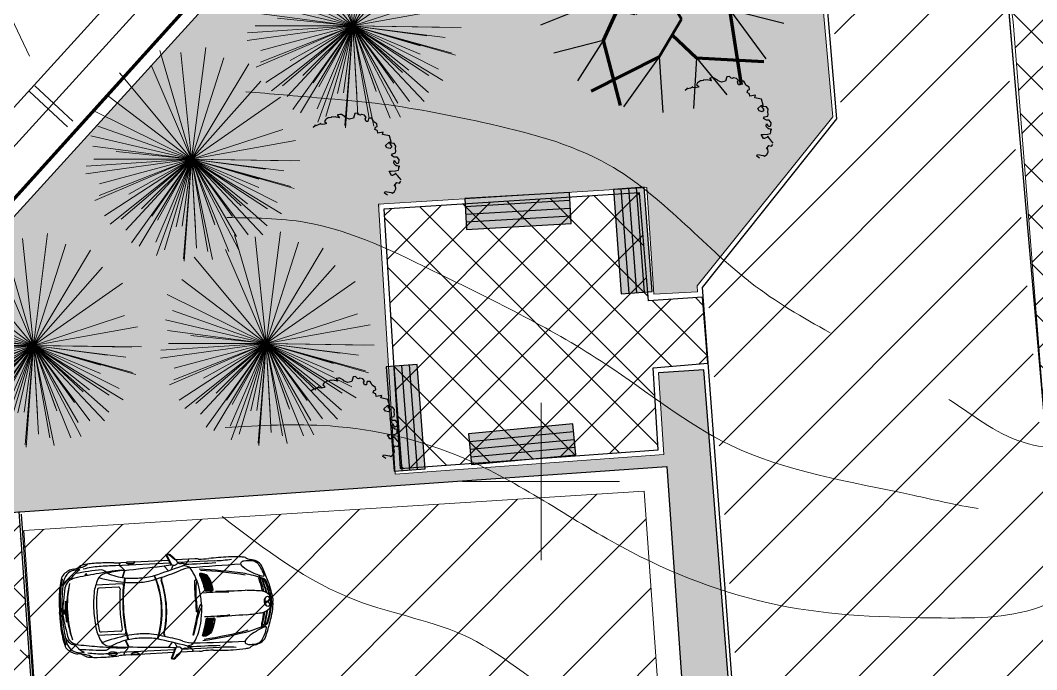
# Model space of a CAD drawing. Header units: millimetres. Extents: x 5637 to 6048, y 3385 to 3927.
# Drawn here: x 5656.42 to 5675.84, y 3682.66 to 3695.05 of the extents above; entities that cross this region are included whole.
import ezdxf

# ---------------------------------------------------------------- set-up
doc = ezdxf.new("R2010")
doc.units = ezdxf.units.MM
for name, color, linetype, lineweight in [('3', 250, 'Continuous', 30), ('fences', 224, 'ограждение1', 80), ('ground 1', 7, 'Continuous', 30), ('hatch', 253, 'Continuous', 13), ('road', 19, 'Continuous', 30), ('trees new', 7, 'Continuous', 20)]:
    doc.layers.add(name, color=color, linetype=linetype, lineweight=lineweight)
for name, color, linetype in [('benches', 250, 'Continuous'), ('Contour Lines', 253, 'Continuous'), ('net', 250, 'Continuous')]:
    doc.layers.add(name, color=color, linetype=linetype)
doc.layers.add('dr', color=7, linetype='Continuous', lineweight=30, true_color=0x424d8a)
doc.layers.add('plants1', color=7, linetype='Continuous', true_color=0x89ee5d)
doc.styles.get("Standard").update_dxf_attribs({"font": 'arial.ttf'})
doc.linetypes.add('ограждение1', pattern='A,0.25,-0.1,[133,ltypeshp.shx,S=0.1,R=0,X=-0.1,Y=0],-0.1,1', length=1.45)
pattern_1 = [(45, (2816.3681, -1263.7476), (-0.265165043, 0.265165043), []), (135, (2816.3681, -1263.7476), (-0.79549513, 0.265165043), [0.9375, -0.5625])]
pattern_2 = [(45, (2816.3681, -1263.7476), (-0.70710678, 0.70710678), [])]
pattern_3 = [(45, (2816.3681, -1263.7476), (-0.44194174, 0.44194174), []), (135, (2816.3681, -1263.7476), (-0.44194174, -0.44194174), [])]

# ---------------------------------------------------------------- blocks, each defined once
blk = doc.blocks.new('net')
at = {"layer": 'ground 1', "color": 3, "lineweight": 15}
for p, q in [((0, 3), (0, -3)), ((0, 0), (-3, 0)), ((0, 0), (3, 0))]:
    blk.add_line(p, q, dxfattribs=at)
blk = doc.blocks.new('653')
at = {"layer": 'trees new', "color": 94, "lineweight": 30, "true_color": 0x0cac0c}
for p, q in [((2858.471, 5036.834), (2858.463, 5037.807)), ((2859.348, 5037.145), (2859.301, 5037.904)), ((2859.348, 5037.145), (2859.861, 5037.77)), ((2858.471, 5036.834), (2857.901, 5037.514)), ((2859.822, 5036.783), (2860.293, 5037.535)), ((2857.98, 5036.495), (2857.544, 5037.175)), ((2859.822, 5036.783), (2860.746, 5037.091)), ((2857.98, 5036.495), (2857.244, 5036.685)), ((2860.39, 5036.045), (2861.097, 5036.324)), ((2860.39, 5036.045), (2861.142, 5035.751)), ((2858.005, 5035.564), (2857.077, 5035.858)), ((2858.005, 5035.564), (2857.182, 5035.232)), ((2860.192, 5035.482), (2860.77, 5034.699)), ((2860.192, 5035.482), (2861.052, 5035.267)), ((2858.176, 5034.993), (2857.394, 5034.788)), ((2858.176, 5034.993), (2857.768, 5034.351)), ((2859.068, 5034.729), (2858.503, 5033.937)), ((2859.068, 5034.729), (2859.13, 5033.844)), ((2859.665, 5034.714), (2859.618, 5033.908)), ((2859.665, 5034.714), (2860.149, 5034.128))]:
    blk.add_line(p, q, dxfattribs=at)
at = {"layer": 'trees new', "color": 94, "lineweight": 70, "true_color": 0x0cac0c}
for p, q in [((2858.471, 5036.834), (2859.027, 5037.911)), ((2859.348, 5037.145), (2858.517, 5037.824)), ((2859.449, 5036.621), (2859.348, 5037.145)), ((2860.39, 5036.045), (2860.778, 5037.045)), ((2858.538, 5036.138), (2858.471, 5036.834)), ((2859.822, 5036.783), (2861.019, 5036.587)), ((2857.98, 5036.495), (2857.077, 5035.914)), ((2858.51, 5036.429), (2857.98, 5036.495)), ((2859.112, 5035.878), (2859.181, 5036.505)), ((2858.005, 5035.564), (2857.152, 5036.426)), ((2859.112, 5035.878), (2858.538, 5036.138)), ((2859.729, 5036.006), (2860.192, 5035.482)), ((2859.922, 5035.787), (2860.39, 5036.045)), ((2859.112, 5035.878), (2858.688, 5035.413)), ((2858.688, 5035.413), (2858.005, 5035.564)), ((2858.402, 5035.476), (2858.176, 5034.993)), ((2860.192, 5035.482), (2860.375, 5034.284)), ((2859.275, 5035.079), (2859.665, 5034.714)), ((2858.176, 5034.993), (2858.449, 5033.955)), ((2859.068, 5034.729), (2857.985, 5034.184)), ((2859.665, 5034.714), (2860.737, 5034.654))]:
    blk.add_line(p, q, dxfattribs=at)
at = {"layer": 'trees new', "color": 94, "lineweight": 50, "true_color": 0x0cac0c}
for p, q in [((2859.181, 5036.505), (2859.822, 5036.783)), ((2859.112, 5035.878), (2859.729, 5036.006)), ((2859.112, 5035.878), (2859.424, 5035.331)), ((2859.424, 5035.331), (2859.068, 5034.729))]:
    blk.add_line(p, q, dxfattribs=at)
at = {"layer": 'trees new', "color": 94, "lineweight": 30, "true_color": 0x0cac0c}
blk.add_point((2859.112, 5035.878), dxfattribs=at)
blk = doc.blocks.new('LCCNDP03')
at = {"color": 0}
for p in [(-0.0942, 0.5129), (0.1198, 0.4961), (0.0008, 0.49), (-0.2952, 0.4376), (-0.1995, 0.457), (0.1962, 0.4352), (0.3067, 0.3904), (-0.3153, 0.3611), (-0.4456, 0.2845), (0.3595, 0.2487), (0.4314, 0.2157), (-0.4706, 0.1679), (0.4765, 0.1311), (0.4339, 0.1181), (-0.5172, 0.0821), (0.4194, 0.065), (0.3339, 0.0487), (-0.4715, 0.0176), (0.4706, 0.0046), (-0.4906, -0.0341), (-0.4713, -0.1762), (-0.4677, -0.0781), (-0.4628, -0.2111), (-0.446, -0.1349), (-0.3883, -0.2377), (-0.3873, -0.3189), (-0.3743, -0.291), (-0.357, -0.0707), (-0.3234, -0.3743), (-0.2864, -0.4035), (-0.2446, -0.367), (-0.2439, -0.2444), (-0.2094, -0.4093), (-0.1672, -0.2944), (-0.1671, -0.4591), (-0.128, -0.4633), (-0.1109, -0.312), (-0.0802, -0.3228), (-0.0597, -0.4233), (-0.0375, -0.4819), (-0.0099, -0.4468), (0.488, 0), (0.3186, -0.0048), (0.0382, -0.317), (0.1755, -0.2585), (0.1867, -0.3966), (0.1317, -0.3963), (0.0867, -0.4614), (0.2752, -0.1475), (0.3437, -0.2679), (0.2937, -0.2909), (0.2804, -0.3689), (0.4316, -0.0849), (0.396, -0.1269), (0.4169, -0.2032), (0.0112, -0.3278), (0.1007, -0.3089), (0.1824, -0.2675), (0.0936, -0.4704), (0.2505, -0.2064), (0.2172, -0.4253), (0.3005, -0.1297), (0.325, -0.3498), (0.329, -0.0427), (0.4096, -0.2489), (0.4652, -0.1296)]:
    blk.add_line(p, (-0.009, -0.0059), dxfattribs=at)
at = {"color": 0, "flags": 1}
for tag, p in [('SIZE', (0, 0)), ('ITEM', (0, -0.0701))]:
    blk.add_attdef(tag, p, '', height=0.0409, dxfattribs=at)
blk = doc.blocks.new('695')
at = {"layer": 'plants1'}
h = blk.add_hatch(color=256, dxfattribs=at)
h.set_gradient(color1=(75, 160, 114), color2=(211, 49, 119), rotation=225, name='INVHEMISPHERICAL')
h.paths.add_polyline_path([(2594.806, 4785.635), (2594.839, 4785.591), (2594.883, 4785.547), (2594.949, 4785.569), (2594.96, 4785.668), (2594.894, 4785.745), (2594.806, 4785.745), (2594.718, 4785.8), (2594.751, 4785.855), (2594.85, 4785.877), (2594.861, 4785.932), (2594.85, 4786.02), (2594.861, 4786.097), (2594.806, 4786.174), (2594.729, 4786.185), (2594.652, 4786.185), (2594.729, 4786.075), (2594.674, 4786.02), (2594.575, 4786.042), (2594.531, 4786.119), (2594.641, 4786.218), (2594.707, 4786.229), (2594.651, 4786.419), (2594.435, 4786.463), (2594.457, 4786.54), (2594.282, 4786.513), (2594.271, 4786.59), (2594.19, 4786.625), (2594.212, 4786.702), (2594.267, 4786.724), (2594.256, 4786.801), (2594.157, 4786.867), (2594.124, 4786.933), (2594.091, 4786.988), (2593.992, 4786.988), (2593.981, 4786.966), (2593.97, 4786.878), (2593.915, 4786.878), (2593.904, 4786.9), (2593.882, 4786.966), (2593.915, 4787.01), (2593.86, 4787.076), (2593.761, 4787.098), (2593.728, 4787.076), (2593.684, 4787.087), (2593.629, 4787.142), (2593.552, 4787.131), (2593.508, 4786.988), (2593.376, 4786.955), (2593.266, 4786.999), (2593.244, 4787.032), (2593.124, 4787.098), (2593.069, 4787.098), (2593.003, 4787.087), (2593.003, 4787.076), (2593.047, 4787.01), (2593.058, 4786.999), (2592.959, 4787.021), (2592.926, 4787.032), (2592.871, 4787.021), (2592.816, 4787.032), (2592.794, 4787.01), (2592.739, 4786.999), (2592.717, 4786.999), (2592.706, 4786.999), (2592.64, 4786.955), (2592.618, 4786.933), (2592.585, 4786.878), (2592.64, 4786.834), (2592.64, 4786.801), (2592.53, 4786.779), (2592.453, 4786.79), (2592.464, 4786.812), (2592.387, 4786.768), (2592.31, 4786.746), (2592.277, 4786.768), (2592.277, 4786.735), (2592.233, 4786.702), (2592.211, 4786.691), (2592.145, 4786.658), (2592.145, 4786.603), (2592.145, 4786.559), (2592.134, 4786.526), (2592.101, 4786.504), (2592.046, 4786.493), (2592.002, 4786.416), (2591.958, 4786.383), (2592.057, 4786.35), (2592.079, 4786.328), (2592.068, 4786.284), (2592.013, 4786.284), (2591.947, 4786.273), (2591.837, 4786.24), (2591.837, 4786.229), (2591.826, 4786.174), (2591.738, 4786.13), (2591.727, 4786.108), (2591.76, 4786.009), (2591.771, 4785.943), (2591.771, 4785.811), (2591.771, 4785.8), (2591.705, 4785.789), (2591.639, 4785.822), (2591.639, 4785.756), (2591.65, 4785.723), (2591.672, 4785.657), (2591.76, 4785.679), (2591.727, 4785.591), (2591.683, 4785.547), (2591.639, 4785.536), (2591.628, 4785.481), (2591.65, 4785.437), (2591.672, 4785.459), (2591.705, 4785.404), (2591.65, 4785.349), (2591.617, 4785.338), (2591.584, 4785.272), (2591.595, 4785.129), (2591.65, 4785.118), (2591.672, 4785.184), (2591.782, 4785.129), (2591.892, 4785.096), (2591.848, 4785.053), (2591.76, 4785.042), (2591.727, 4784.932), (2591.727, 4784.921), (2591.782, 4784.866), (2591.859, 4784.844), (2591.837, 4784.8), (2591.837, 4784.668), (2591.826, 4784.602), (2591.914, 4784.558), (2591.991, 4784.613), (2592.024, 4784.646), (2592.123, 4784.569), (2592.101, 4784.448), (2592.057, 4784.426), (2592.156, 4784.272), (2592.189, 4784.228), (2592.288, 4784.195), (2592.42, 4784.239), (2592.508, 4784.184), (2592.563, 4784.096), (2592.475, 4783.953), (2592.508, 4783.887), (2592.596, 4783.821), (2592.794, 4783.865), (2592.937, 4783.909), (2592.859, 4784.03), (2592.86, 4784.041), (2593.091, 4784.041), (2593.124, 4783.964), (2593.058, 4783.931), (2593.025, 4783.854), (2593.08, 4783.821), (2593.168, 4783.81), (2593.201, 4783.799), (2593.277, 4783.843), (2593.299, 4783.865), (2593.376, 4783.832), (2593.442, 4783.81), (2593.541, 4783.777), (2593.596, 4783.81), (2593.651, 4783.865), (2593.684, 4783.876), (2593.761, 4783.898), (2593.772, 4783.92), (2593.739, 4783.986), (2593.684, 4784.03), (2593.706, 4784.074), (2593.75, 4784.118), (2593.849, 4784.085), (2593.926, 4784.041), (2593.992, 4783.997), (2593.926, 4783.942), (2594.091, 4783.92), (2594.146, 4783.997), (2594.124, 4784.041), (2594.058, 4784.107), (2594.124, 4784.151), (2594.212, 4784.151), (2594.311, 4784.118), (2594.377, 4784.184), (2594.377, 4784.305), (2594.388, 4784.338), (2594.531, 4784.36), (2594.542, 4784.327), (2594.597, 4784.404), (2594.619, 4784.459), (2594.586, 4784.536), (2594.498, 4784.602), (2594.52, 4784.657), (2594.707, 4784.624), (2594.751, 4784.602), (2594.817, 4784.657), (2594.861, 4784.734), (2594.85, 4784.833), (2594.806, 4784.833), (2594.883, 4784.943), (2594.971, 4784.921), (2595.015, 4784.976), (2595.026, 4785.02), (2594.971, 4785.085), (2594.905, 4785.162), (2594.861, 4785.217), (2594.85, 4785.239), (2594.839, 4785.206), (2594.751, 4785.162), (2594.718, 4785.162), (2594.641, 4785.294), (2594.707, 4785.294), (2594.85, 4785.305), (2594.938, 4785.327), (2594.949, 4785.371), (2594.949, 4785.437), (2594.982, 4785.448), (2594.894, 4785.47), (2594.872, 4785.47), (2594.806, 4785.536), (2594.795, 4785.569)])
at = {"layer": 'plants1', "color": 3, "linetype": 'Continuous'}
for p, q in [((2593.629, 4787.142), (2593.552, 4787.131)), ((2593.684, 4787.087), (2593.629, 4787.142)), ((2592.464, 4786.812), (2592.387, 4786.768)), ((2592.453, 4786.79), (2592.464, 4786.812)), ((2592.618, 4786.933), (2592.585, 4786.878)), ((2592.585, 4786.878), (2592.64, 4786.834)), ((2592.64, 4786.955), (2592.618, 4786.933)), ((2592.706, 4786.999), (2592.64, 4786.955)), ((2592.64, 4786.834), (2592.64, 4786.801)), ((2592.717, 4786.999), (2592.706, 4786.999)), ((2592.739, 4786.999), (2592.717, 4786.999)), ((2592.794, 4787.01), (2592.739, 4786.999)), ((2592.816, 4787.032), (2592.794, 4787.01)), ((2592.871, 4787.021), (2592.816, 4787.032)), ((2592.816, 4787.032), (2592.816, 4787.032)), ((2592.926, 4787.032), (2592.871, 4787.021)), ((2592.959, 4787.021), (2592.926, 4787.032)), ((2593.058, 4786.999), (2592.959, 4787.021)), ((2593.069, 4787.098), (2593.003, 4787.087)), ((2593.003, 4787.087), (2593.003, 4787.087)), ((2593.003, 4787.087), (2593.003, 4787.076)), ((2593.003, 4787.076), (2593.047, 4787.01)), ((2593.047, 4787.01), (2593.058, 4786.999)), ((2593.124, 4787.098), (2593.069, 4787.098)), ((2593.244, 4787.032), (2593.124, 4787.098)), ((2593.266, 4786.999), (2593.244, 4787.032)), ((2593.376, 4786.955), (2593.266, 4786.999)), ((2593.508, 4786.988), (2593.376, 4786.955)), ((2593.552, 4787.131), (2593.508, 4786.988)), ((2593.728, 4787.076), (2593.684, 4787.087)), ((2593.761, 4787.098), (2593.728, 4787.076)), ((2593.86, 4787.076), (2593.761, 4787.098)), ((2593.915, 4787.01), (2593.86, 4787.076)), ((2593.882, 4786.966), (2593.915, 4787.01)), ((2593.904, 4786.9), (2593.882, 4786.966)), ((2593.915, 4786.878), (2593.904, 4786.9)), ((2593.97, 4786.878), (2593.915, 4786.878)), ((2593.981, 4786.966), (2593.97, 4786.878)), ((2593.992, 4786.988), (2593.981, 4786.966)), ((2594.091, 4786.988), (2593.992, 4786.988)), ((2594.124, 4786.933), (2594.091, 4786.988)), ((2594.157, 4786.867), (2594.124, 4786.933)), ((2594.256, 4786.801), (2594.157, 4786.867)), ((2592.233, 4786.702), (2592.211, 4786.691)), ((2592.277, 4786.735), (2592.233, 4786.702)), ((2592.31, 4786.746), (2592.277, 4786.768)), ((2592.277, 4786.768), (2592.277, 4786.735)), ((2592.387, 4786.768), (2592.31, 4786.746)), ((2592.53, 4786.779), (2592.453, 4786.79)), ((2592.64, 4786.801), (2592.53, 4786.779)), ((2594.19, 4786.625), (2594.212, 4786.702)), ((2594.267, 4786.592), (2594.19, 4786.625)), ((2594.212, 4786.702), (2594.267, 4786.724)), ((2594.267, 4786.724), (2594.256, 4786.801)), ((2594.282, 4786.513), (2594.271, 4786.59)), ((2594.457, 4786.54), (2594.282, 4786.513)), ((2594.435, 4786.463), (2594.457, 4786.54)), ((2594.651, 4786.419), (2594.435, 4786.463)), ((2594.531, 4786.119), (2594.641, 4786.218)), ((2594.641, 4786.218), (2594.707, 4786.229)), ((2594.707, 4786.229), (2594.651, 4786.419)), ((2594.652, 4786.185), (2594.729, 4786.075)), ((2594.729, 4786.185), (2594.652, 4786.185)), ((2594.806, 4786.174), (2594.729, 4786.185)), ((2594.861, 4786.097), (2594.806, 4786.174)), ((2594.575, 4786.042), (2594.531, 4786.119)), ((2594.674, 4786.02), (2594.575, 4786.042)), ((2594.729, 4786.075), (2594.674, 4786.02)), ((2594.718, 4785.8), (2594.751, 4785.855)), ((2594.751, 4785.855), (2594.85, 4785.877)), ((2594.85, 4786.02), (2594.861, 4786.097)), ((2594.861, 4785.932), (2594.85, 4786.02)), ((2594.85, 4785.877), (2594.861, 4785.932)), ((2594.806, 4785.745), (2594.718, 4785.8)), ((2594.795, 4785.569), (2594.806, 4785.635)), ((2594.806, 4785.536), (2594.795, 4785.569)), ((2594.894, 4785.745), (2594.806, 4785.745)), ((2594.806, 4785.635), (2594.839, 4785.591)), ((2594.872, 4785.47), (2594.806, 4785.536)), ((2594.839, 4785.591), (2594.883, 4785.547)), ((2594.883, 4785.547), (2594.949, 4785.569)), ((2594.96, 4785.668), (2594.894, 4785.745)), ((2594.949, 4785.569), (2594.96, 4785.668)), ((2594.718, 4785.162), (2594.641, 4785.294)), ((2594.641, 4785.294), (2594.707, 4785.294)), ((2594.707, 4785.294), (2594.85, 4785.305)), ((2594.839, 4785.206), (2594.751, 4785.162)), ((2594.85, 4785.239), (2594.839, 4785.206)), ((2594.85, 4785.305), (2594.938, 4785.327)), ((2594.861, 4785.217), (2594.85, 4785.239)), ((2594.905, 4785.162), (2594.861, 4785.217)), ((2594.894, 4785.47), (2594.872, 4785.47)), ((2594.982, 4785.448), (2594.894, 4785.47)), ((2594.938, 4785.327), (2594.949, 4785.371)), ((2594.949, 4785.437), (2594.982, 4785.448)), ((2594.949, 4785.371), (2594.949, 4785.437)), ((2594.751, 4785.162), (2594.718, 4785.162)), ((2594.806, 4784.833), (2594.883, 4784.943)), ((2594.883, 4784.943), (2594.971, 4784.921)), ((2594.971, 4785.085), (2594.905, 4785.162)), ((2595.026, 4785.02), (2594.971, 4785.085)), ((2594.971, 4784.921), (2595.015, 4784.976)), ((2594.498, 4784.602), (2594.52, 4784.657)), ((2594.586, 4784.536), (2594.498, 4784.602)), ((2594.52, 4784.657), (2594.707, 4784.624)), ((2594.707, 4784.624), (2594.751, 4784.602)), ((2594.751, 4784.602), (2594.817, 4784.657)), ((2594.85, 4784.833), (2594.806, 4784.833)), ((2594.817, 4784.657), (2594.861, 4784.734)), ((2594.861, 4784.734), (2594.85, 4784.833))]:
    blk.add_line(p, q, dxfattribs=at)
blk = doc.blocks.new('0354')
at = {"layer": 'benches', "lineweight": 25, "ltscale": 150, "true_color": 0xe0d1a3}
blk.add_hatch(color=9, dxfattribs=at).paths.add_polyline_path([(2510191, 359584), (2510591, 359584), (2510591, 360934), (2510191, 360934)])
at = {"layer": 'benches', "color": 3, "lineweight": 25, "ltscale": 150}
blk.add_lwpolyline([(2510191, 359584), (2510591, 359584), (2510591, 360934), (2510191, 360934)], close=True, dxfattribs=at)
at = {"layer": 'benches', "color": 1, "lineweight": 25, "ltscale": 150}
for points in [[(2510291, 360934), (2510291, 359584)], [(2510391, 360934), (2510391, 359584)], [(2510491, 360934), (2510491, 359584)]]:
    blk.add_lwpolyline(points, dxfattribs=at)
blk = doc.blocks.new('mersB-c')
at = {"flags": 128}
for points in [[(-0.053, 0, 0.064084), (-0.428, -0.088)], [(0.428, -0.088, 0.064084), (0.053, 0)], [(-0.68, -0.178, 0.183103), (-0.777, -0.274)], [(-0.428, -0.088, 0.025173), (-0.68, -0.178)], [(-0.167, -0.116, 0.006366), (-0.435, -0.187)], [(-0.158, -0.103, 0.006468), (-0.432, -0.176)], [(-0.134, -0.074, 0.151127), (-0.209, -0.23)], [(-0.015, -0.024, 0.253716), (-0.134, -0.074)], [(0.134, -0.074, 0.253716), (0.015, -0.024)], [(0.209, -0.23, 0.151127), (0.134, -0.074)], [(0.432, -0.176, 0.006468), (0.158, -0.103)], [(0.435, -0.187, 0.006366), (0.167, -0.116)], [(0.68, -0.178, 0.025173), (0.428, -0.088)], [(0.777, -0.274, 0.183103), (0.68, -0.178)], [(-0.858, -0.482, 0.123096), (-0.815, -0.385)], [(-0.777, -0.274, 0.076956), (-0.815, -0.385)], [(-0.468, -0.225, 0.027919), (-0.562, -0.546)], [(-0.209, -0.23, 0.000618), (-0.234, -0.518)], [(0.234, -0.518, 0.000618), (0.209, -0.23)], [(0.562, -0.546, 0.027919), (0.468, -0.225)], [(0.815, -0.385, 0.076956), (0.777, -0.274)], [(0.815, -0.385, 0.123096), (0.858, -0.482)], [(-0.874, -0.564, 0.026657), (-0.888, -0.806)], [(-0.858, -0.482, 0.066994), (-0.874, -0.564)], [(-0.736, -0.572, 0.003161), (-0.717, -1.549)], [(-0.562, -0.546, 0.022713), (-0.681, -1.378)], [(-0.525, -0.501, 0.028272), (-0.656, -1.35)], [(-0.247, -1.086, 0.003128), (-0.234, -0.518)], [(0.234, -0.518, 0.003128), (0.247, -1.086)], [(0.656, -1.35, 0.028272), (0.525, -0.501)], [(0.681, -1.378, 0.022713), (0.562, -0.546)], [(0.717, -1.549, 0.003161), (0.736, -0.572)], [(0.874, -0.564, 0.066994), (0.858, -0.482)], [(0.889, -0.806, 0.026657), (0.874, -0.564)], [(-0.829, -1.065, 0.039269), (-0.844, -0.75)], [(0.844, -0.75, 0.039269), (0.829, -1.065)], [(-0.888, -0.806, 0.019043), (-0.875, -1.183)], [(-0.214, -0.835, 0.026966), (-0.223, -1.319)], [(0.223, -1.319, 0.026966), (0.214, -0.835)], [(0.875, -1.183, 0.019043), (0.889, -0.806)], [(-0.79, -1.643, 0.00864), (-0.795, -1.05)], [(0.795, -1.05, 0.00864), (0.79, -1.643)], [(-0.877, -1.379, 0.028678), (-0.875, -1.183)], [(0.875, -1.183, 0.028678), (0.877, -1.379)], [(-0.877, -1.379, 0.036623), (-0.882, -1.448)], [(-0.717, -1.549, 0.113263), (-0.756, -1.623)], [(-0.289, -1.391, 0.112927), (-0.717, -1.549)], [(-0.717, -1.549, 0.081621), (-0.67, -1.757)], [(0, -1.365, 0.049677), (-0.289, -1.391)], [(0.289, -1.391, 0.049677), (0, -1.365)], [(0.717, -1.549, 0.112927), (0.289, -1.391)], [(0.67, -1.757, 0.081621), (0.717, -1.549)], [(0.756, -1.623, 0.113263), (0.717, -1.549)], [(0.882, -1.448, 0.036623), (0.877, -1.379)], [(-0.844, -1.581, 0.150235), (-0.882, -1.565)], [(-0.765, -1.69, 0.109518), (-0.844, -1.581)], [(-0.825, -1.78, 0.17785), (-0.81, -1.713)], [(-0.79, -1.643, 0.179312), (-0.81, -1.713)], [(-0.756, -1.623, 0.024222), (-0.771, -1.676)], [(-0.605, -2.241, 0.00376), (-0.765, -1.69)], [(0.765, -1.69, 0.00376), (0.605, -2.241)], [(0.771, -1.676, 0.024222), (0.756, -1.623)], [(0.844, -1.581, 0.109518), (0.765, -1.69)], [(0.81, -1.713, 0.179312), (0.79, -1.643)], [(0.81, -1.713, 0.17785), (0.825, -1.78)], [(0.882, -1.565, 0.150235), (0.844, -1.581)], [(-0.896, -1.844, 0.061475), (-1, -1.962)], [(-0.896, -1.844, 0.127035), (-0.89, -1.816)], [(-0.778, -2.087, 0.020201), (-0.792, -1.91)], [(-0.7, -1.912, 0.08804), (-0.783, -1.87)], [(-0.555, -2.142, 0.020057), (-0.67, -1.757)], [(0.67, -1.757, 0.020057), (0.555, -2.142)], [(0.783, -1.87, 0.08804), (0.7, -1.912)], [(0.792, -1.91, 0.020201), (0.778, -2.087)], [(0.89, -1.816, 0.127035), (0.896, -1.844)], [(1, -1.962, 0.061475), (0.896, -1.844)], [(-0.735, -2.809, 0.001946), (-0.778, -2.087)], [(0, -2.123, 0.092353), (-0.608, -2.231)], [(0, -2.133, 0.092494), (-0.605, -2.241)], [(-0.569, -2.089, 0.289436), (-0.506, -2.112)], [(-0.569, -2.089, 0.217768), (-0.516, -2.105)], [(0, -2.034, 0.064713), (-0.516, -2.105)], [(0, -2.044, 0.063629), (-0.506, -2.112)], [(0.516, -2.105, 0.064713), (0, -2.034)], [(0.506, -2.112, 0.063629), (0, -2.044)], [(0.608, -2.231, 0.092353), (0, -2.123)], [(0.605, -2.241, 0.092494), (0, -2.133)], [(0.506, -2.112, 0.289436), (0.569, -2.089)], [(0.516, -2.105, 0.217768), (0.569, -2.089)], [(0.778, -2.087, 0.001946), (0.735, -2.809)], [(-0.575, -2.522, 0.053277), (-0.605, -2.241)], [(-0.506, -2.357, 0.04152), (-0.555, -2.142)], [(0.555, -2.142, 0.04152), (0.506, -2.357)], [(0.605, -2.241, 0.053277), (0.575, -2.522)], [(-0.592, -2.803, 0.045796), (-0.575, -2.522)], [(-0.494, -2.632, 0.053032), (-0.506, -2.357)], [(0.506, -2.357, 0.053032), (0.494, -2.632)], [(0.575, -2.522, 0.045796), (0.592, -2.803)], [(-0.511, -2.824, 0.024662), (-0.494, -2.632)], [(0.494, -2.632, 0.024662), (0.511, -2.824)], [(-0.889, -2.995, 0.012971), (-0.882, -2.861)], [(-0.883, -2.897, 0.157526), (-0.815, -2.879)], [(-0.736, -2.803, 0.130163), (-0.815, -2.879)], [(-0.741, -2.854, 0.02836), (-0.695, -3.347)], [(-0.735, -2.809, 0.028818), (-0.698, -3.131)], [(-0.698, -3.131, 0.077995), (-0.592, -2.803)], [(-0.622, -3.301, 0.040981), (-0.511, -2.824)], [(-0.592, -2.803, 0.057395), (-0.213, -2.862)], [(-0.591, -2.793, 0.057598), (-0.212, -2.852)], [(-0.447, -2.836, 0.417445), (-0.481, -2.859)], [(-0.388, -2.904, 0.448681), (-0.421, -2.933)], [(-0.388, -2.904, 0.027768), (0, -2.927)], [(-0.213, -2.862, 0.014917), (0, -2.87)], [(-0.212, -2.852, 0.014922), (0, -2.86)], [(0, -2.86, 0.014922), (0.212, -2.852)], [(0, -2.87, 0.014917), (0.213, -2.862)], [(0, -2.927, 0.027768), (0.388, -2.904)], [(0.212, -2.852, 0.057598), (0.591, -2.793)], [(0.213, -2.862, 0.057395), (0.592, -2.803)], [(0.421, -2.933, 0.448681), (0.388, -2.904)], [(0.481, -2.859, 0.417445), (0.447, -2.836)], [(0.511, -2.824, 0.040981), (0.622, -3.301)], [(0.592, -2.803, 0.077995), (0.698, -3.131)], [(0.695, -3.347, 0.02836), (0.741, -2.854)], [(0.698, -3.131, 0.028818), (0.735, -2.809)], [(0.815, -2.879, 0.130163), (0.736, -2.803)], [(0.815, -2.879, 0.157526), (0.883, -2.897)], [(0.882, -2.861, 0.012971), (0.889, -2.995)], [(-0.889, -2.995, 0.007635), (-0.899, -3.275)], [(-0.829, -2.967, 0.022612), (-0.833, -3.28)], [(0.833, -3.28, 0.022612), (0.829, -2.967)], [(0.899, -3.275, 0.007635), (0.889, -2.995)], [(-0.899, -3.275, 0.027746), (-0.887, -3.543)], [(-0.833, -3.28, 0.040706), (-0.799, -3.586)], [(-0.698, -3.131, 0.113181), (-0.769, -3.232)], [(-0.769, -3.232, 0.020402), (-0.722, -3.743)], [(-0.698, -3.131, 0.203052), (-0.622, -3.301)], [(0.622, -3.301, 0.203052), (0.698, -3.131)], [(0.769, -3.232, 0.113181), (0.698, -3.131)], [(0.722, -3.743, 0.020402), (0.769, -3.232)], [(0.799, -3.586, 0.040706), (0.833, -3.28)], [(0.887, -3.543, 0.027746), (0.899, -3.275)], [(-0.695, -3.347, 0.011294), (-0.637, -3.755)], [(-0.622, -3.301, 0.071964), (-0.376, -3.398)], [(-0.421, -3.309, 0.361619), (-0.397, -3.338)], [(-0.397, -3.338, 0.048167), (0, -3.372)], [(-0.376, -3.398, 0.038386), (0, -3.428)], [(0, -3.372, 0.048167), (0.397, -3.338)], [(0, -3.428, 0.038386), (0.376, -3.398)], [(0.376, -3.398, 0.071964), (0.622, -3.301)], [(0.397, -3.338, 0.361619), (0.421, -3.309)], [(0.637, -3.755, 0.011294), (0.695, -3.347)], [(-0.832, -3.634, 0.107905), (-0.891, -3.498)], [(-0.887, -3.543, 0.141797), (-0.848, -3.66)], [(-0.808, -3.775, 0.137561), (-0.848, -3.66)], [(-0.822, -3.708, 0.030644), (-0.832, -3.634)], [(-0.787, -3.654, 0.111446), (-0.776, -3.807)], [(-0.787, -3.654, 0.075834), (-0.681, -3.783)], [(0.681, -3.783, 0.075834), (0.787, -3.654)], [(0.776, -3.807, 0.111446), (0.787, -3.654)], [(0.848, -3.66, 0.137561), (0.808, -3.775)], [(0.832, -3.634, 0.030644), (0.822, -3.708)], [(0.891, -3.498, 0.107905), (0.832, -3.634)], [(0.848, -3.66, 0.141797), (0.887, -3.543)], [(-0.808, -3.775, 0.101218), (-0.781, -3.873)], [(-0.781, -3.873, 0.061201), (-0.723, -3.96)], [(-0.776, -3.807, 0.196596), (-0.68, -3.932)], [(-0.624, -3.869, 0.123033), (-0.681, -3.783)], [(-0.637, -3.755, 0.134063), (-0.579, -3.885)], [(-0.624, -3.869, 0.117209), (-0.59, -3.919)], [(-0.539, -3.861, 0.076061), (0, -3.946)], [(-0.539, -3.861, 0.065754), (0, -3.931)], [(0, -3.946, 0.076061), (0.539, -3.861)], [(0, -3.931, 0.065754), (0.539, -3.861)], [(0.579, -3.885, 0.134063), (0.637, -3.755)], [(0.59, -3.919, 0.117209), (0.624, -3.869)], [(0.681, -3.783, 0.123033), (0.624, -3.869)], [(0.68, -3.932, 0.196596), (0.776, -3.807)], [(0.723, -3.96, 0.061201), (0.781, -3.873)], [(0.781, -3.873, 0.101218), (0.808, -3.775)], [(-0.723, -3.96, 0.157075), (-0.632, -4.016)], [(-0.68, -3.932, 0.118551), (-0.499, -3.993)], [(-0.627, -3.997, 1), (-0.629, -4.006)], [(-0.632, -4.016, 0.038077), (-0.311, -4.073)], [(-0.629, -4.006, 0.038069), (-0.31, -4.063)], [(-0.627, -3.997, 0.038061), (-0.31, -4.053)], [(-0.59, -3.919, 0.036928), (-0.499, -3.993)], [(-0.579, -3.885, 0.175539), (-0.461, -3.954)], [(-0.499, -3.993, 0.038171), (0, -4.038)], [(-0.461, -3.954, 0.003226), (-0.217, -3.998)], [(-0.311, -4.073, 0.023524), (-0.053, -4.082)], [(-0.31, -4.053, 0.02352), (-0.053, -4.062)], [(-0.31, -4.063, 0.023522), (-0.053, -4.072)], [(-0.217, -3.998, 0.040889), (0, -4.022)], [(-0.194, -3.963, 0.015412), (0, -3.972)], [(-0.192, -3.943, 0.015386), (0, -3.952)], [(0, -3.952, 0.015386), (0.192, -3.943)], [(0, -3.972, 0.015412), (0.194, -3.963)], [(0, -4.038, 0.038171), (0.499, -3.993)], [(0, -4.022, 0.040889), (0.217, -3.998)], [(0.053, -4.062, 0.02352), (0.31, -4.053)], [(0.053, -4.072, 0.023522), (0.31, -4.063)], [(0.053, -4.082, 0.023524), (0.311, -4.073)], [(0.217, -3.998, 0.003226), (0.461, -3.954)], [(0.31, -4.053, 0.038061), (0.627, -3.997)], [(0.31, -4.063, 0.038069), (0.629, -4.006)], [(0.311, -4.073, 0.038077), (0.632, -4.016)], [(0.461, -3.954, 0.175539), (0.579, -3.885)], [(0.499, -3.993, 0.036928), (0.59, -3.919)], [(0.499, -3.993, 0.118551), (0.68, -3.932)], [(0.629, -4.006, 1), (0.627, -3.997)], [(0.632, -4.016, 0.157075), (0.723, -3.96)]]:
    blk.add_lwpolyline(points, format="xyb", dxfattribs=at)
for points in [[(-0.053, 0), (0, 0)], [(0.053, 0), (0, 0)], [(-0.058, -0.053), (-0.005, -0.101)], [(-0.058, -0.053), (0, -0.092)], [(-0.058, -0.053), (0, -0.099)], [(0, -0.024), (-0.015, -0.024)], [(-0.005, -0.101), (0, -0.158)], [(0, -0.024), (0.015, -0.024)], [(0.059, -0.052), (0, -0.092)], [(0, -0.099), (0.059, -0.052)], [(0, -0.158), (0, -0.099)], [(0.005, -0.101), (0, -0.158)], [(0.059, -0.052), (0.005, -0.101)], [(-0.504, -0.235), (-0.468, -0.225)], [(0.504, -0.235), (0.468, -0.225)], [(-0.829, -1.065), (-0.829, -1.782)], [(-0.268, -1.153), (-0.37, -1.153)], [(-0.271, -1.143), (-0.324, -1.143)], [(0.268, -1.153), (0.37, -1.153)], [(0.271, -1.143), (0.324, -1.143)], [(0.829, -1.065), (0.829, -1.782)], [(-0.519, -1.344), (-0.592, -1.344)], [(-0.547, -1.354), (-0.591, -1.354)], [(-0.445, -1.32), (-0.588, -1.32)], [(-0.409, -1.31), (-0.585, -1.31)], [(-0.314, -1.287), (-0.577, -1.287)], [(-0.274, -1.277), (-0.572, -1.277)], [(-0.268, -1.254), (-0.558, -1.254)], [(-0.268, -1.244), (-0.55, -1.244)], [(-0.268, -1.22), (-0.527, -1.22)], [(-0.268, -1.21), (-0.514, -1.21)], [(-0.268, -1.187), (-0.468, -1.187)], [(-0.268, -1.177), (-0.443, -1.177)], [(0.268, -1.177), (0.443, -1.177)], [(0.268, -1.187), (0.468, -1.187)], [(0.268, -1.21), (0.514, -1.21)], [(0.268, -1.22), (0.527, -1.22)], [(0.268, -1.244), (0.55, -1.244)], [(0.268, -1.254), (0.558, -1.254)], [(0.274, -1.277), (0.572, -1.277)], [(0.314, -1.287), (0.577, -1.287)], [(0.409, -1.31), (0.585, -1.31)], [(0.445, -1.32), (0.588, -1.32)], [(0.519, -1.344), (0.592, -1.344)], [(0.547, -1.354), (0.591, -1.354)], [(-0.882, -1.448), (-0.882, -1.81)], [(0.882, -1.448), (0.882, -1.81)], [(-0.995, -1.982), (-0.787, -1.892)], [(-0.829, -1.926), (-0.829, -2.967)], [(0.995, -1.982), (0.787, -1.892)], [(0.829, -1.926), (0.829, -2.967)], [(-0.882, -1.949), (-0.882, -2.604)], [(-0.684, -1.965), (-0.78, -2.046)], [(0.684, -1.965), (0.78, -2.046)], [(0.882, -1.949), (0.882, -2.604)], [(-0.882, -2.755), (-0.882, -2.861)], [(-0.736, -2.792), (-0.6, -2.845)], [(-0.736, -2.803), (-0.602, -2.855)], [(-0.481, -2.859), (-0.481, -3.366)], [(0.481, -2.859), (0.481, -3.366)], [(0.736, -2.792), (0.6, -2.845)], [(0.736, -2.803), (0.602, -2.855)], [(0.882, -2.755), (0.882, -2.861)], [(-0.421, -2.933), (-0.421, -3.309)], [(0.421, -2.933), (0.421, -3.309)], [(-0.69, -3.552), (-0.679, -3.548)], [(-0.685, -3.527), (-0.677, -3.533)], [(-0.192, -3.943), (-0.194, -3.963)], [(-0.053, -4.062), (0, -4.062)], [(-0.053, -4.072), (0, -4.072)], [(-0.02, -4.013), (-0.002, -3.996)], [(0, -3.997), (-0.02, -4.013)], [(-0.02, -4.013), (0, -4)], [(-0.002, -3.996), (0, -3.978)], [(0, -3.978), (0.002, -3.996)], [(0, -3.978), (0, -3.997)], [(0, -3.997), (0.02, -4.013)], [(0.02, -4.013), (0, -4)], [(0.053, -4.062), (0, -4.062)], [(0.053, -4.072), (0, -4.072)], [(0.02, -4.013), (0.002, -3.996)], [(0.192, -3.943), (0.194, -3.963)], [(-0.053, -4.082), (0, -4.082)], [(0.053, -4.082), (0, -4.082)]]:
    blk.add_lwpolyline(points, dxfattribs=at)
for points in [[(-0.5, -0.224, -0.037917), (-0.601, -0.428, -0.121456), (-0.723, -0.567, -0.24041), (-0.768, -0.569, -0.218737), (-0.8, -0.511, -0.045472), (-0.796, -0.362, -0.223151), (-0.725, -0.247, -0.079862), (-0.5, -0.147, -0.484198), (-0.482, -0.165, -0.092602)], [(0.5, -0.224, 0.037917), (0.601, -0.428, 0.121456), (0.723, -0.567, 0.24041), (0.768, -0.569, 0.218737), (0.8, -0.511, 0.045472), (0.796, -0.362, 0.223151), (0.725, -0.247, 0.079862), (0.5, -0.147, 0.484198), (0.482, -0.165, 0.092602)], [(-0.258, -1.266), (-0.258, -1.149, 0.435475), (-0.288, -1.128, 0.07875), (-0.494, -1.188, 0.176298), (-0.583, -1.277, 0.059291), (-0.601, -1.33, 0.133675), (-0.598, -1.368, 0.423407), (-0.575, -1.374, -0.040945), (-0.283, -1.291, 0.37994)], [(-0.268, -1.266), (-0.268, -1.155, 0.482642), (-0.286, -1.138, 0.07893), (-0.49, -1.197, 0.176298), (-0.574, -1.282, 0.059291), (-0.591, -1.332, 0.129852), (-0.589, -1.364, 0.423151), (-0.579, -1.365, -0.04119), (-0.284, -1.281, 0.357784), (-0.268, -1.266)], [(0.258, -1.266), (0.258, -1.149, -0.435475), (0.288, -1.128, -0.07875), (0.494, -1.188, -0.176298), (0.583, -1.277, -0.059291), (0.601, -1.33, -0.133675), (0.598, -1.368, -0.423407), (0.575, -1.374, 0.040945), (0.283, -1.291, -0.37994)], [(0.268, -1.266), (0.268, -1.155, -0.482642), (0.286, -1.138, -0.07893), (0.49, -1.197, -0.176298), (0.574, -1.282, -0.059291), (0.591, -1.332, -0.129852), (0.589, -1.364, -0.423151), (0.579, -1.365, 0.04119), (0.284, -1.281, -0.357784), (0.268, -1.266)], [(0.336, -1.478, -0.063249), (0.023, -1.358, 1), (0.008, -1.401, 0.01828), (0.305, -1.494), (0.328, -1.499)], [(-0.119, -1.458, -0.063249), (-0.454, -1.433, 1), (-0.456, -1.478, 0.01828), (-0.144, -1.481), (-0.121, -1.48)], [(-0.99, -1.996, -0.059222), (-1.001, -1.953, -0.201488), (-0.99, -1.916, 0.024714), (-0.947, -1.868, -0.124405), (-0.825, -1.78, -0.078619), (-0.794, -1.806, -0.187387), (-0.781, -1.844, -0.069362), (-0.792, -1.91)], [(0.99, -1.996, 0.059222), (1.001, -1.953, 0.201488), (0.99, -1.916, -0.024714), (0.947, -1.868, 0.124405), (0.825, -1.78, 0.078619), (0.794, -1.806, 0.187387), (0.781, -1.844, 0.069362), (0.792, -1.91)], [(-0.871, -2.747), (-0.871, -2.612, 0.414214), (-0.879, -2.604), (-0.882, -2.604, 0.414214), (-0.89, -2.612), (-0.89, -2.747, 0.414214), (-0.882, -2.755), (-0.879, -2.755, 0.414214)], [(0.871, -2.747), (0.871, -2.612, -0.414214), (0.879, -2.604), (0.882, -2.604, -0.414214), (0.89, -2.612), (0.89, -2.747, -0.414214), (0.882, -2.755), (0.879, -2.755, -0.414214)]]:
    blk.add_lwpolyline(points, format="xyb", close=True)
for points in [[(-0.2, -0.189, 0.030631), (-0.379, -0.229, -0.026056), (-0.453, -0.244, -0.459218), (-0.468, -0.225, -0.009417), (-0.449, -0.165, -0.165169), (-0.407, -0.117, -0.052505), (-0.083, -0.035)], [(-0.122, -0.061, 0.045432), (-0.398, -0.135, 0.157929), (-0.43, -0.172, 0.006034), (-0.443, -0.21, 0.563028), (-0.434, -0.22, 0.017789), (-0.384, -0.21, -0.032325), (-0.193, -0.168)], [(0.2, -0.189, -0.030631), (0.379, -0.229, 0.026056), (0.453, -0.244, 0.459218), (0.468, -0.225, 0.009417), (0.449, -0.165, 0.165169), (0.407, -0.117, 0.052505), (0.083, -0.035)], [(0.122, -0.061, -0.045432), (0.398, -0.135, -0.157929), (0.43, -0.172, -0.006034), (0.443, -0.21, -0.563028), (0.434, -0.22, -0.017789), (0.384, -0.21, 0.032325), (0.193, -0.168)]]:
    blk.add_lwpolyline(points, format="xyb")
for points in [[(-0.093, -0.1), (-0.081, -0.129), (-0.047, -0.15), (0.001, -0.158), (0.048, -0.149), (0.081, -0.126), (0.093, -0.098), (0.081, -0.069), (0.048, -0.047), (0.001, -0.04), (-0.047, -0.048), (-0.081, -0.07), (-0.093, -0.099)], [(-0.036, -3.998), (-0.023, -4.015), (0.006, -4.019), (0.032, -4.008), (0.034, -3.991), (0.019, -3.978), (-0.004, -3.975), (-0.026, -3.982)]]:
    blk.add_lwpolyline(points, close=True, dxfattribs=at)
for points in [[(-0.12, -1.462), (0.126, -1.458), (0.126, -1.466), (-0.12, -1.471)], [(0.334, -1.482), (0.571, -1.549), (0.569, -1.557), (0.331, -1.491)]]:
    blk.add_lwpolyline(points)
for centre, major_axis, ratio in [((0, -0.099), (-0.0997, -0.0018), 0.658429), ((0.841, -3.106), (0, -0.0911), 0.407118), ((-0.681, -3.541), (-0.00128, -0.00809), 0.773914), ((0, -3.997), (-0.0327, -0.0004), 0.591128)]:
    blk.add_ellipse(centre, major_axis=major_axis, ratio=ratio)
at = {"extrusion": (0, 0, -1)}
blk.add_ellipse((-0.878, -2.679), major_axis=(0, -0.0782), ratio=0.451418, start_param=3.02408, end_param=6.400698, dxfattribs=at)
for centre, major_axis, ratio, start_param, end_param in [((0.878, -2.679), (0, -0.0782), 0.451418, 3.02408, 6.400698), ((-0.691, -3.539), (-0.0029, -0.0179), 0.818219, 1.996823, 7.419721), ((-0.686, -3.54), (0.00917, -0.00917), 1, 2.309568, 5.159536)]:
    blk.add_ellipse(centre, major_axis=major_axis, ratio=ratio, start_param=start_param, end_param=end_param)

msp = doc.modelspace()

# ---------------------------------------------------------------- hatches: boundary and pattern name
at = {"layer": 'hatch'}
h = msp.add_hatch(dxfattribs=at)
h.set_pattern_fill('ANSI31', color=256, scale=8, style=0)
h.set_pattern_definition(pattern_2)
edge = h.paths.add_edge_path()
edge.add_line((5681.718, 3662.745), (5708.38, 3664.934))
edge.add_arc((5713.219, 3667.179), 5.335, 204.8917, 275.5225)
edge.add_line((5713.733, 3661.869), (5818.562, 3671.059))
edge.add_arc((5814.821, 3690.234), 19.536, 281.0392, 345.4537)
edge.add_arc((5828.918, 3687.613), 5.329, 334.6044, 439.8122)
edge.add_line((5829.86, 3692.857), (5821.197, 3693.928))
edge.add_line((5821.197, 3693.928), (5821.163, 3698.626))
edge.add_line((5821.163, 3698.626), (5822.751, 3698.67))
edge.add_arc((5822.674, 3701.446), 2.777, 271.5898, 361.9955)
edge.add_arc((5787.812, 3700.231), 37.66, 1.9955, 27.7471)
edge.add_line((5821.141, 3717.765), (5815.111, 3730.653))
edge.add_arc((5808.837, 3727.717), 6.926, 25.0759, 80.9102)
edge.add_line((5809.932, 3734.557), (5816.866, 3735.208))
edge.add_line((5816.866, 3735.208), (5822.086, 3738.739))
edge.add_arc((5826.047, 3735.447), 5.15, 140.2743, 208.703)
edge.add_line((5821.53, 3732.974), (5832.004, 3711.476))
edge.add_line((5832.004, 3711.476), (5839.078, 3695.803))
edge.add_line((5839.078, 3695.803), (5843.714, 3685.87))
edge.add_line((5843.714, 3685.87), (5839.002, 3683.445))
edge.add_arc((5812.028, 3691.913), 28.272, 321.435, 342.5709, ccw=False)
edge.add_arc((5815.074, 3690.732), 25.173, 273.7863, 319.2136, ccw=False)
edge.add_line((5816.736, 3665.614), (5796.147, 3663.794))
edge.add_line((5796.147, 3663.794), (5694.835, 3654.877))
edge.add_line((5694.835, 3654.877), (5688.624, 3654.402))
edge.add_line((5688.624, 3654.402), (5675.285, 3653.372))
edge.add_line((5675.285, 3653.372), (5681.718, 3662.745))
h = msp.add_hatch(dxfattribs=at)
h.set_pattern_fill('ANSI31', color=256, scale=8, style=0)
h.set_pattern_definition(pattern_2)
edge = h.paths.add_edge_path()
edge.add_line((5690.403, 3726.92), (5676.342, 3711.333))
edge.add_arc((5689.847, 3699.119), 18.209, 137.8721, 181.0321)
edge.add_line((5671.641, 3698.791), (5672.115, 3693.144))
edge.add_line((5672.115, 3693.144), (5669.546, 3689.924))
edge.add_line((5669.546, 3689.924), (5670.292, 3680.015))
edge.add_line((5670.292, 3680.015), (5673.582, 3675.66))
edge.add_line((5673.582, 3675.66), (5675.185, 3655.913))
edge.add_line((5675.185, 3655.913), (5681.705, 3662.788))
edge.add_arc((5683.634, 3668.62), 6.143, 191.6977, 251.6977, ccw=False)
edge.add_line((5677.618, 3667.374), (5674.986, 3697.691))
edge.add_arc((5690.117, 3699.005), 15.188, 141.4565, 184.9624, ccw=False)
edge.add_line((5678.238, 3708.469), (5684.412, 3715.35))
edge.add_arc((5694.781, 3706.945), 13.348, 103.7121, 140.9741, ccw=False)
edge.add_line((5691.617, 3719.912), (5691.066, 3725.368))
edge.add_line((5691.066, 3725.368), (5690.403, 3726.92))
at = {"layer": 'hatch', "true_color": 0xfacfb6}
h = msp.add_hatch(dxfattribs=at)
h.set_pattern_fill('ANSI37', color=254, scale=5, style=0)
h.set_pattern_definition(pattern_3)
edge = h.paths.add_edge_path()
edge.add_line((5698.923, 3713.102), (5700.398, 3713.296))
edge.add_arc((5694.035, 3712.394), 6.426, 8.0659, 35.2438)
edge.add_arc((5692.324, 3711.605), 8.287, 32.8751, 80.1021)
edge.add_arc((5692.641, 3711.462), 8.38, 82.4015, 118.9301)
edge.add_arc((5697.899, 3704.343), 17.193, 122.7937, 140.9351)
edge.add_line((5684.55, 3715.178), (5678.985, 3709.024))
edge.add_arc((5690.533, 3698.728), 15.472, 138.2789, 176.9611)
edge.add_arc((5713.974, 3699.879), 38.893, 180.4872, 187.1697)
edge.add_line((5675.386, 3695.024), (5675.984, 3687.453))
edge.add_line((5675.984, 3687.453), (5677.357, 3687.596))
edge.add_line((5677.357, 3687.596), (5676.491, 3697.707))
edge.add_arc((5689.128, 3698.95), 12.698, 154.4956, 185.6203, ccw=False)
edge.add_arc((5688.386, 3700.044), 11.577, 140.3973, 157.7995, ccw=False)
edge.add_arc((5698.676, 3692.416), 24.377, 135.6006, 142.0022, ccw=False)
edge.add_line((5681.259, 3709.472), (5687.221, 3715.928))
edge.add_arc((5692.584, 3711.646), 6.862, 61.813, 141.3912, ccw=False)
edge.add_arc((5692.543, 3712.139), 6.453, 8.5797, 59.4225, ccw=False)
at = {"layer": 'hatch'}
h = msp.add_hatch(dxfattribs=at)
h.set_pattern_fill('ANSI37', color=256, scale=5, style=0)
h.set_pattern_definition(pattern_3)
h.paths.add_polyline_path([(5668.421, 3689.699), (5668.248, 3691.764), (5663.365, 3691.449), (5663.673, 3686.501), (5668.604, 3686.856), (5668.507, 3688.419), (5669.553, 3688.511), (5669.454, 3689.772)])
h = msp.add_hatch(dxfattribs=at)
h.set_pattern_fill('ANSI31', color=256, scale=8, style=0)
h.set_pattern_definition(pattern_2)
edge = h.paths.add_edge_path()
edge.add_line((5656.485, 3685.313), (5668.34, 3686.065))
edge.add_line((5668.34, 3686.065), (5670.175, 3660.003))
edge.add_arc((5672.515, 3660.315), 2.36, 187.5977, 340.4888)
edge.add_line((5674.739, 3659.527), (5675.339, 3652.229))
edge.add_arc((5673.244, 3650.715), 2.585, 35.8571, 162.8689)
edge.add_line((5670.774, 3651.476), (5671.804, 3636.795))
edge.add_line((5671.804, 3636.795), (5659.926, 3635.893))
edge.add_line((5659.926, 3635.893), (5658.525, 3655.585))
edge.add_line((5658.525, 3655.585), (5656.485, 3685.313))
at = {"layer": 'plants1'}
h = msp.add_hatch(dxfattribs=at)
h.set_pattern_fill('ANSI38', color=256, scale=3, style=0)
h.set_pattern_definition(pattern_1)
edge = h.paths.add_edge_path()
edge.add_line((5688.974, 3727.214), (5690.521, 3727.331))
edge.add_line((5690.521, 3727.331), (5676.302, 3711.624))
edge.add_line((5676.302, 3711.624), (5675.701, 3710.951))
edge.add_line((5675.701, 3710.951), (5675.256, 3710.417))
edge.add_line((5675.256, 3710.417), (5674.817, 3709.76))
edge.add_arc((5690.326, 3699.004), 18.873, 145.2587, 181.1392)
edge.add_line((5671.456, 3698.629), (5671.944, 3693.21))
edge.add_line((5671.944, 3693.21), (5669.349, 3689.988))
edge.add_line((5669.349, 3689.988), (5669.358, 3689.874))
edge.add_line((5669.358, 3689.874), (5668.519, 3689.825))
edge.add_line((5668.519, 3689.825), (5668.391, 3691.864))
edge.add_line((5668.391, 3691.864), (5663.259, 3691.543))
edge.add_line((5663.259, 3691.543), (5663.58, 3686.394))
edge.add_line((5663.58, 3686.394), (5668.71, 3686.764))
edge.add_line((5668.71, 3686.764), (5668.613, 3688.328))
edge.add_line((5668.613, 3688.328), (5669.476, 3688.382))
edge.add_line((5669.476, 3688.382), (5670.145, 3679.949))
edge.add_line((5670.145, 3679.949), (5673.389, 3675.597))
edge.add_line((5673.389, 3675.597), (5674.657, 3660.41))
edge.add_arc((5672.166, 3660.547), 2.495, 284.6644, 356.8641, ccw=False)
edge.add_arc((5672.649, 3660.658), 2.53, 219.08, 273.3537, ccw=False)
edge.add_line((5670.686, 3659.064), (5668.767, 3686.54))
edge.add_line((5668.767, 3686.54), (5651.87, 3685.351))
edge.add_line((5651.87, 3685.351), (5651.988, 3686.584))
edge.add_line((5651.988, 3686.584), (5688.974, 3727.214))
h = msp.add_hatch(dxfattribs=at)
h.set_pattern_fill('ANSI38', color=256, scale=3, style=0)
h.set_pattern_definition(pattern_1)
edge = h.paths.add_edge_path()
edge.add_line((5656.393, 3685.679), (5659.933, 3635.877))
edge.add_line((5659.933, 3635.877), (5671.914, 3636.724))
edge.add_line((5671.914, 3636.724), (5672.769, 3636.731))
edge.add_line((5672.769, 3636.731), (5658.842, 3632.223))
edge.add_line((5658.842, 3632.223), (5648.554, 3655.233))
edge.add_line((5648.554, 3655.233), (5651.87, 3685.351))
edge.add_line((5651.87, 3685.351), (5656.402, 3685.67))

# ---------------------------------------------------------------- linework, layer by layer
at = {"layer": 'Contour Lines', "lineweight": 5, "ltscale": 0.5}
for points in [[(5652.289, 3703.512), (5652.23, 3701.714), (5653.055, 3699.68), (5654.353, 3698.265), (5655.651, 3696.29), (5656.595, 3694.373)], [(5660.273, 3685.58), (5662.843, 3683.978), (5664.997, 3683.266), (5667.044, 3681.932), (5669, 3681.356), (5671.335, 3681.311), (5672.988, 3681.311), (5674.261, 3681.053)]]:
    msp.add_spline(points, degree=3, dxfattribs=at)
for points, knots in [([(5671.889, 3689.092), (5671.361, 3689.379), (5669.84, 3690.276), (5668.106, 3692.417), (5665.391, 3693.095), (5663.552, 3693.455), (5662.032, 3693.581), (5661.209, 3693.651), (5660.728, 3693.692)], [49.747633, 49.747633, 49.747633, 49.747633, 53.35583, 60.407231, 65.476042, 69.650256, 71.714191, 74.6108, 74.6108, 74.6108, 74.6108]), ([(5674.72, 3685.734), (5674.303, 3685.797), (5672.695, 3686.189), (5670.101, 3686.567), (5667.446, 3688.748), (5664.708, 3690.062), (5662.302, 3691.275), (5660.872, 3691.285), (5660.363, 3691.289)], [24.766293, 24.766293, 24.766293, 24.766293, 27.292677, 34.513591, 40.170754, 47.41099, 52.892686, 55.91808, 55.91808, 55.91808, 55.91808]), ([(5677.496, 3687.366), (5677.403, 3687.281), (5676.901, 3686.894), (5675.528, 3686.789), (5674.657, 3687.488), (5674.168, 3687.813), (5674.158, 3687.819)], [37.274845, 37.274845, 37.274845, 37.274845, 38.028905, 41.081193, 44.497151, 44.564536, 44.564536, 44.564536, 44.564536]), ([(5660.333, 3687.28), (5661.001, 3687.319), (5662.546, 3687.409), (5665.241, 3686.764), (5667.754, 3684.918), (5670.861, 3683.719), (5673.605, 3683.633), (5675.997, 3683.65), (5676.97, 3684.513), (5677.413, 3684.904)], [0, 0, 0, 0, 4.006232, 9.267568, 16.192337, 22.568228, 28.812048, 32.786831, 36.284807, 36.284807, 36.284807, 36.284807])]:
    msp.add_open_spline(points, degree=3, knots=knots, dxfattribs=at)
at = {"layer": 'dr', "color": 1, "ltscale": 0.5}
for p, q in [((5656.698, 3693.807), (5657.422, 3693.129)), ((5656.597, 3693.696), (5657.32, 3693.019))]:
    msp.add_line(p, q, dxfattribs=at)
at = {"layer": 'dr', "ltscale": 0.5}
msp.add_lwpolyline([(5657.985, 3631.765), (5647.25, 3655.068), (5650.738, 3687.286), (5688.044, 3728.285), (5785.899, 3737.488)], dxfattribs=at)
at = {"layer": 'dr', "color": 4, "ltscale": 0.5}
msp.add_lwpolyline([(5651.217, 3687.071), (5688.241, 3727.758), (5697.515, 3728.76)], dxfattribs=at)
at = {"layer": 'fences', "ltscale": 3}
msp.add_lwpolyline([(6039.964, 3495.507), (6009.913, 3521.758), (5966.844, 3498.432), (5919.866, 3458.47), (5883.81, 3413.039), (5785.019, 3394.646), (5785.019, 3394.646), (5721.4, 3503.235), (5684.09, 3556.908), (5702.416, 3569.033), (5672.896, 3636.729), (5658.842, 3632.223), (5648.276, 3655.229), (5651.856, 3686.726), (5688.411, 3727.203), (5786.91, 3736.642), (5787.32, 3771.704), (5792.705, 3777.71)], dxfattribs=at)
at = {"layer": 'ground 1', "lineweight": 5, "ltscale": 0.5}
msp.add_spline([(5661.531, 3696.382), (5663.602, 3696.329), (5664.637, 3695.877), (5666.788, 3695.532), (5668.621, 3696.249), (5670.798, 3698.346), (5674.197, 3700.257), (5676.135, 3701.557), (5678.26, 3701.955), (5680.304, 3701.345), (5681.048, 3700.788), (5681.738, 3699.912), (5683.152, 3697.366), (5684.24, 3694.474), (5684.453, 3693.2), (5684.775, 3689.049), (5684.881, 3687.377), (5685.014, 3685.705), (5685.2, 3685.015), (5685.758, 3684.404), (5688.015, 3683.847), (5690.351, 3684.006), (5693.837, 3684.028), (5697.847, 3684.299), (5700.634, 3683.552), (5705.529, 3681.174), (5707.84, 3679.679), (5710.899, 3678.524), (5715.182, 3678.32), (5717.309, 3678.193), (5720.477, 3678.404), (5726.725, 3679.389), (5732.251, 3680.169), (5738.799, 3681.25), (5745.948, 3682.391), (5751.566, 3683.611), (5756.492, 3684.812), (5760.877, 3686.133), (5764.962, 3686.674)], degree=3, dxfattribs=at)
at = {"layer": 'hatch'}
msp.add_lwpolyline([(5698.985, 3713.075), (5700.444, 3713.217, 0.106248), (5699.37, 3716.154, 0.205731), (5693.874, 3719.847, 0.167106), (5688.265, 3718.743, 0.096928), (5684.476, 3715.246), (5678.911, 3709.092, 0.177504), (5675.055, 3699.544, 0.069583), (5675.141, 3697.215), (5675.983, 3687.368), (5677.465, 3687.506), (5676.591, 3697.715, -0.123223), (5677.667, 3704.393, -0.083401), (5679.33, 3707.501, 0.027139), (5681.131, 3709.585), (5687.818, 3716.51, -0.319229), (5695.772, 3717.61, -0.222989), (5698.985, 3713.075, 0.808852)], format="xyb", dxfattribs=at)
at = {"layer": 'hatch', "color": 41}
msp.add_lwpolyline([(5698.923, 3713.102), (5700.398, 3713.296, 0.119145), (5699.284, 3716.103, 0.209034), (5693.749, 3719.768, 0.16075), (5688.587, 3718.796, 0.079322), (5684.55, 3715.178), (5678.985, 3709.024, 0.170404), (5675.083, 3699.548, 0.029166), (5675.386, 3695.024), (5675.984, 3687.453), (5677.357, 3687.596), (5676.491, 3697.707, -0.136648), (5677.667, 3704.418, -0.076078), (5679.466, 3707.424, -0.027939), (5681.259, 3709.472), (5687.221, 3715.928, -0.361888), (5695.825, 3717.695, -0.225556)], format="xyb", close=True, dxfattribs=at)
at = {"layer": 'hatch'}
msp.add_lwpolyline([(5656.485, 3685.313), (5668.34, 3686.065), (5670.175, 3660.003, 0.787566), (5674.739, 3659.527), (5675.339, 3652.229, 0.61889), (5670.774, 3651.476), (5671.804, 3636.795), (5659.926, 3635.893), (5658.525, 3655.585)], format="xyb", close=True, dxfattribs=at)
at = {"layer": 'plants1'}
msp.add_lwpolyline([(5688.974, 3727.214), (5688.974, 3727.214), (5651.988, 3686.584), (5651.87, 3685.351), (5668.767, 3686.54), (5670.686, 3659.064, 0.241342), (5672.797, 3658.133, 0.325883), (5674.657, 3660.41), (5673.389, 3675.597), (5670.145, 3679.949), (5669.476, 3688.382), (5668.613, 3688.328)], format="xyb", dxfattribs=at)
at = {"layer": 'plants1', "color": 94, "lineweight": 9, "true_color": 0x0cac0c}
msp.add_lwpolyline([(5688.974, 3727.214), (5690.521, 3727.331), (5676.302, 3711.624), (5675.701, 3710.951), (5675.256, 3710.417), (5674.817, 3709.76, 0.15785), (5671.456, 3698.629), (5671.944, 3693.21), (5669.349, 3689.988), (5669.358, 3689.874), (5668.519, 3689.825)], format="xyb", dxfattribs=at)
msp.add_lwpolyline([(5668.613, 3688.328), (5668.71, 3686.764), (5663.58, 3686.394), (5663.259, 3691.543), (5668.391, 3691.864), (5668.519, 3689.825)], dxfattribs=at)
at = {"layer": 'plants1', "ltscale": 0.2}
msp.add_lwpolyline([(5656.393, 3685.679), (5659.933, 3635.877), (5671.914, 3636.724), (5672.769, 3636.731), (5658.842, 3632.223), (5648.554, 3655.233), (5651.87, 3685.351)], dxfattribs=at)
at = {"layer": 'road', "lineweight": 30, "ltscale": 0.5}
msp.add_line((5675.086, 3697.7), (5677.718, 3667.382), dxfattribs=at)
for points in [[(5671.541, 3698.785), (5672.012, 3693.175), (5669.443, 3689.956), (5670.194, 3679.978), (5673.485, 3675.623), (5674.75, 3660.459)], [(5656.436, 3685.626), (5659.933, 3635.877)]]:
    msp.add_lwpolyline(points, dxfattribs=at)
msp.add_lwpolyline([(5668.421, 3689.699), (5668.248, 3691.764), (5663.365, 3691.449), (5663.673, 3686.501), (5668.604, 3686.856), (5668.507, 3688.419), (5669.553, 3688.511), (5669.454, 3689.772)], close=True, dxfattribs=at)

# ---------------------------------------------------------------- block references
at = {"rotation": 273}
msp.add_blockref('mersB-c', (5661.245, 3683.967), dxfattribs=at)
at = {"layer": '3'}
for p, xscale, yscale, zscale, rotation in [((9335.953, 4505.426), 0.0014814810000479, 0.0014814810000479, 0.0014814810000479, 184.354768407397), ((6415.838, 9.815), 0.001481481000059, 0.001481481000059, 0.001481481000059, 93.3465760728661), ((9331.616, 4502.041), 0.0014814810000479, 0.0014814810000479, 0.0014814810000479, 184.354768407397), ((6544.469, 33.903), 0.0014814810000541, 0.0014814810000541, 0.0014814810000541, 95.35476840725543)]:
    msp.add_blockref('0354', p, dxfattribs=dict(at, xscale=xscale, yscale=yscale, zscale=zscale, rotation=rotation))
at = {"layer": 'net', "lineweight": 5, "ltscale": 0.5, "xscale": 0.5, "yscale": 0.5, "zscale": 0.5}
msp.add_blockref('net', (5666.368, 3686.252), dxfattribs=at)
msp.add_blockref('net', (5666.368, 3686.252), dxfattribs=at)
at = {"layer": 'plants1', "color": 4, "lineweight": 30, "xscale": 0.599999999999909, "yscale": 0.599999999999909, "zscale": 0.599999999999909}
for p in [(4113.788, 821.699), (4106.679, 820.996), (4106.648, 815.968)]:
    msp.add_blockref('695', p, dxfattribs=at)
at = {"layer": 'trees new', "color": 94, "lineweight": 70, "true_color": 0x0cac0c, "xscale": 1.200000000000044, "yscale": 1.200000000000044, "zscale": 1.200000000000044}
msp.add_blockref('653', (2237.74, -2347.319), dxfattribs=at)
at = {"layer": 'trees new', "color": 84, "rotation": 343.4518148225352}
for p, xscale, yscale, zscale in [((5662.815, 3694.96), 4.094999999995891, 4.094999999995891, 4.094999999995891), ((5659.733, 3692.414), 4.094999999995891, 4.094999999995891, 4.094999999995891), ((5656.711, 3688.861), 4.094999999995892, 4.094999999995892, 4.094999999995892), ((5661.158, 3688.897), 4.094999999995892, 4.094999999995892, 4.094999999995892)]:
    msp.add_blockref('LCCNDP03', p, dxfattribs=dict(at, xscale=xscale, yscale=yscale, zscale=zscale))

doc.saveas('drawing.dxf')
